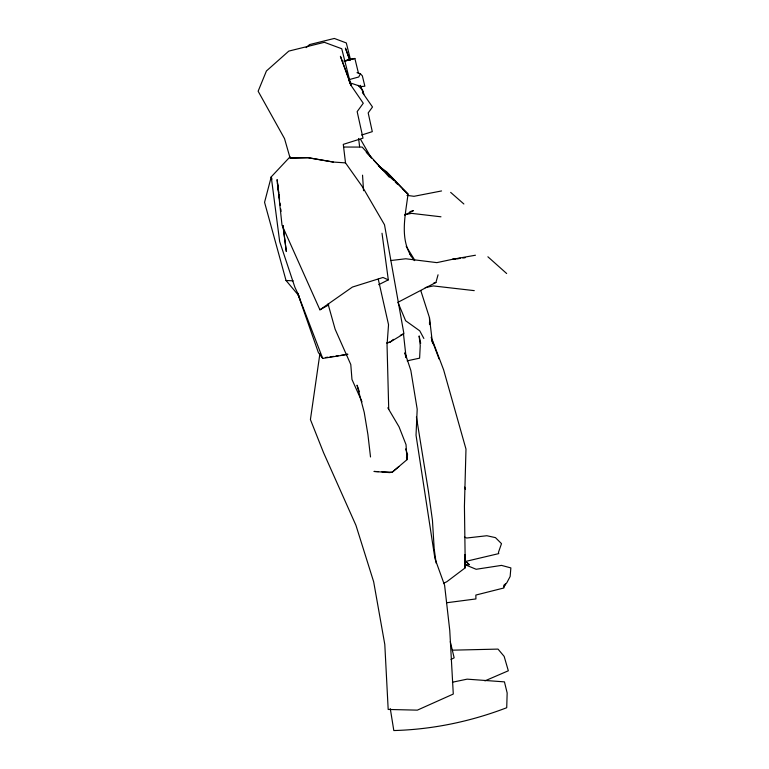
<?xml version="1.0" encoding="UTF-8"?>
<svg xmlns="http://www.w3.org/2000/svg" width="769" height="769" viewBox="0 0 769 769"><rect width="100%" height="100%" fill="white"/><g stroke="black" fill="none" stroke-linecap="round" stroke-linejoin="round"><path stroke-width="1.15" d="M319.894 353.73L310.416 419.557L323.528 452.605L355.96 525.362L373.667 581.787L384.798 644.451L388.182 709.451L417.346 710.143L453.287 694.051L449.759 630.455L444.607 585.296L434.937 558.534L416.029 435.216L417.192 409.185L410.848 370.475L404.927 352.606M398.111 302.217L435.927 282.463L438.051 274.793M504.31 584.565L503.599 586.776L506.848 582.719L510.145 576.49L510.866 567.906L501.494 565.388L476.146 569.281L465.726 564.955M505.348 583.758L503.858 587.987L475.848 595.062L475.924 598.936L446.799 602.733M356.989 72.69L360.334 73.689L358.796 76.967L348.809 79.707L350.914 85.244L363.266 103.248L357.162 111.62L363.006 138.132L343.282 144.37L345.512 162.884L362.391 186.742L384.51 224.769L403.917 333.717L390.527 341.821L387.143 342.811M290.076 156.799L271.246 176.851L264.555 202.305L286.03 280.483L298.978 295.892M306.158 47.63L309.58 44.573L334.323 38.45L346.3 42.949L350.347 59.136M393.42 339.369L390.2 342.109L386.759 343.089M398.871 466.581L392.2 472.224L389.614 472.599L373.965 471.445L378.521 471.637M278.762 192.586L277.1 179.61L282.012 225.125L319.923 309.82L352.394 287.068L383 277.465L388.316 279.868L382.01 233.238M319.923 309.82L328.815 304.851M451.019 659.485L454.152 657.822L450.278 641.663M404.859 214.984L413.395 210.639L409.935 211.658M378.723 284.674L388.316 279.868M400.303 335.361L403.465 333.784L406.119 357.681L404.879 353.394M443.492 583.248L446.751 581.768L465.283 567.782L464.428 506.185L465.985 449.096L443.655 369.937L432.005 339.158L429.448 317.587L420.768 290.538M484.903 680.882L508.328 670.779L504.156 656.38L498.014 649.103L452.364 650.17M361.565 135.046L372.292 131.653L368.188 112.908L372.504 106.997L362.391 92.453M433.678 283.127L435.927 282.463M347.732 354.422L322.692 358.412L318.356 352.529L297.44 292.691L294.892 287.289L279.676 241.581L271.246 176.851L271.928 179.139M358.469 73.276L354.874 58.473L350.972 59.521M347.732 354.125L340.715 355.413M348.165 60.193L351.596 59.271L344.579 60.847M344.166 61.203L349.847 59.809M344.464 61.164L346.454 60.664M343.964 60.972L354.874 58.473M455.142 258.97L452.874 259.23L460.42 258.249M407.137 360.844L419.614 358.152L420.249 345.666L419.115 335.928L420.691 343.291M454.556 258.855L436.85 262.633L405.801 258.769L390.594 260.547M425.219 287.616L433.303 285.924L474.262 290.634M452.403 682.228L467.129 679.152L504.445 681.872L507.156 692.946L506.723 707.72C470.628 721.562 432.476 729.502 393.815 730.55L390.287 708.653M404.513 214.762L411.588 213.359L440.973 216.8M441.569 190.943L414.001 196.306L406.984 195.374M452.874 259.23L475.453 255.221M325.402 357.527L327.757 357.201M330.112 356.874L333.65 356.393M336.005 356.066L338.36 355.739M457.42 258.711L459.699 258.461M462.755 258.009L465.101 257.759M464.553 565.109L469.301 564.657L465.87 561.37L498.735 553.613L498.456 552.363L501.503 543.654L495.457 537.627L486.854 535.733L466.696 538.021L464.505 537.05M348.857 79.774L350.914 85.244L341.744 48.745L324.374 42.305L288.798 51.1L266.43 70.969L258.134 91.223L284.52 138.603L290.096 158.03L308.09 157.664L333.275 162.038L345.56 162.893M290.105 158.03L307.888 157.712L333.285 162.038M343.685 147.033L362.18 147.09L389.172 177.101M381.943 471.782L392.2 472.224L406.993 459.679L407.56 454.614L405.676 448.933M286.03 280.483L293.133 280.839M349.962 82.812L361.122 86.57L364.862 86.205L362.353 75.862L360.334 73.689M379.107 166.267L386.826 171.968L408.003 194.173C405.33 216.349 398.611 241.658 414.481 260.633M389.047 176.264L394.007 180.532L388.874 175.092M465.822 561.61L469.301 564.657M450.653 192.375L463.87 203.996M379.079 166.239L388.835 174.832L408.003 194.173L402.918 189.357M487.892 256.779L506.665 273.524M395.285 182.138L397.833 184.541M366.275 152.358L371.196 157.597M373.657 160.212L383.5 170.689M358.133 85.34L362.757 90.55L363.814 94.308L360.411 85.33M409.541 253.549L411.463 256.577M406.205 246.32L414.751 260.172M387.816 407.801L399.034 426.805L406.032 444.655L406.993 459.679L406.455 457.353M360.661 139.525L371.398 158.135M423.854 338.447L419.759 330.843L405.628 320.731L398.025 302.611M362.007 401.822L351.971 379.463L350.789 364.535L335.13 329.228L328.046 303.966M322.692 358.412L297.44 292.691L300.17 299.948M431.63 339.216L439.089 359.017M349.982 60.318L345.416 48.101L349.693 60.078M359.354 391.719L357.037 385.154L364.237 412.415L367.918 434.6L370.514 456.969M431.149 337.235L432.793 342.82M464.745 487.123L465.399 489.382M431.813 340.321L432.774 343.676M464.899 554.507L465.274 567.772L464.851 554.699M378.261 279.166L388.537 324.701L387.047 345.021L388.729 409.454M416.413 416.923L428.352 490.824L432.447 520.363L434.206 548.951L436.167 563.158M277.369 183.022L279.532 199.555M280.003 203.103L280.31 205.467M280.772 209.014L281.079 211.369M282.934 225.548L286.337 251.54L283.011 225.596M279.07 194.942L279.522 198.479M358.623 138.449L359.613 146.792M362.535 175.169L363.554 190.712M429.448 317.587L429.756 324.566M429.496 322.173L429.515 324.47M349.222 79.765L340.407 56.272L350.914 85.244L349.222 79.765"/></g></svg>
